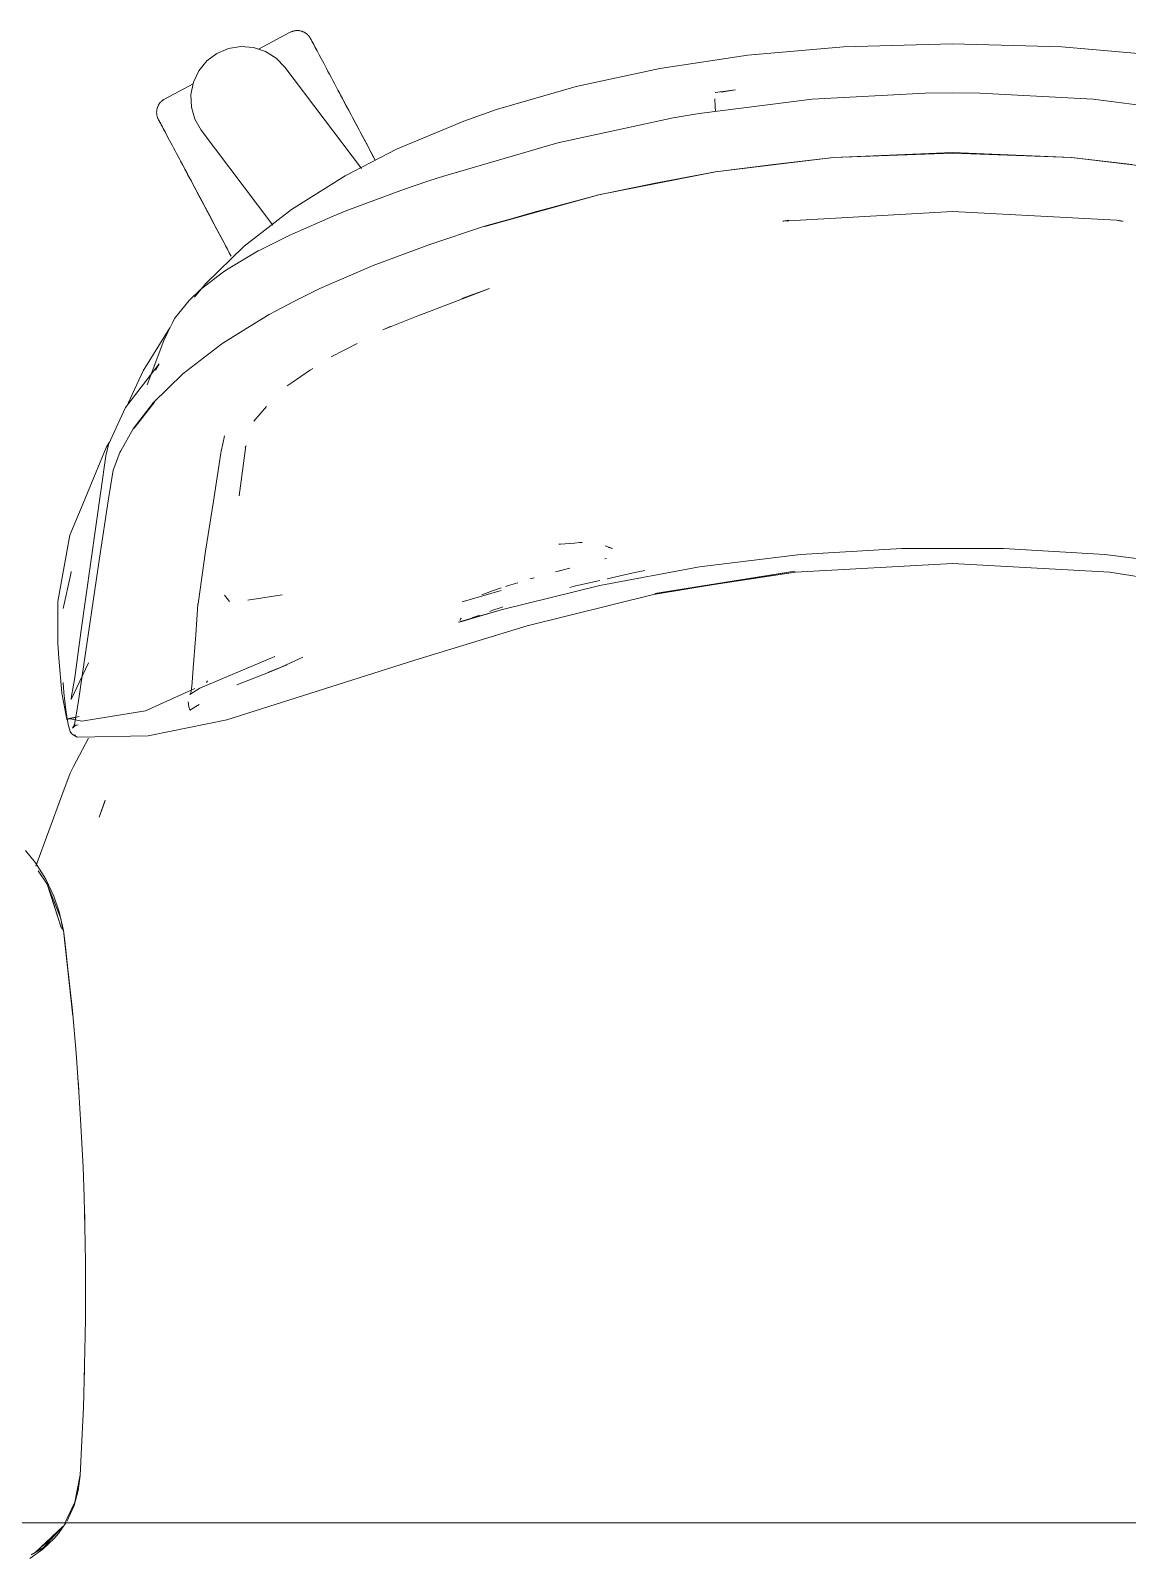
# Model space of a CAD drawing. Header units: millimetres. Extents: x 155927 to 317870, y -36033 to 97293.
# Drawn here: x 178072.1 to 178364.9, y 18497.7 to 18905.8 of the extents above; entities that cross this region are included whole.
import ezdxf

# ---------------------------------------------------------------- set-up
doc = ezdxf.new("R2010")
doc.units = ezdxf.units.MM
doc.header["$MEASUREMENT"] = 0
doc.layers.add('G-IMPT', color=8, linetype='CONTINUOUS', lineweight=9)
doc.layers.add('I-FURN', color=8, linetype='CONTINUOUS', lineweight=9)

msp = doc.modelspace()

# ---------------------------------------------------------------- linework, layer by layer
at = {"layer": 'G-IMPT'}
for p, q in [((178289.12, 18901.45), (178263.55, 18899.19)), ((178318.26, 18902.3), (178289.12, 18901.45)), ((178347.4, 18901.45), (178318.26, 18902.3)), ((178372.97, 18899.19), (178347.4, 18901.45)), ((178217.76, 18890.88), (178240.13, 18895.7)), ((178263.55, 18899.19), (178240.13, 18895.7)), ((178196.52, 18884.71), (178217.76, 18890.88)), ((178280.74, 18887.45), (178250.58, 18883.64)), ((178254.81, 18887.53), (178254.89, 18885.43)), ((178254.81, 18887.53), (178254.82, 18887.42)), ((178254.84, 18889.29), (178260.26, 18889.94)), ((178256.49, 18889.37), (178260.26, 18889.94)), ((178310.95, 18889.07), (178280.74, 18887.45)), ((178310.95, 18889.07), (178318.26, 18889.16)), ((178325.57, 18889.07), (178318.26, 18889.16)), ((178325.57, 18889.07), (178355.78, 18887.45)), ((178355.78, 18887.45), (178385.94, 18883.64)), ((178187.79, 18881.64), (178196.52, 18884.71)), ((178250.58, 18883.64), (178243.65, 18882.46)), ((178254.93, 18884.19), (178254.89, 18885.43)), ((178187.79, 18881.64), (178169.81, 18874.12)), ((178243.65, 18882.46), (178212.86, 18875.79)), ((178182.04, 18866.84), (178212.86, 18875.79)), ((178169.81, 18874.12), (178156.04, 18867.03)), ((178286.44, 18871.93), (178254.85, 18868.1)), ((178286.48, 18871.89), (178254.93, 18868.11)), ((178270.41, 18870.05), (178286.48, 18871.89)), ((178318.26, 18873.26), (178286.44, 18871.93)), ((178286.48, 18871.89), (178318.26, 18873.03)), ((178286.48, 18871.89), (178301.38, 18872.56)), ((178301.38, 18872.56), (178318.26, 18873.03)), ((178350.08, 18871.93), (178318.26, 18873.26)), ((178335.14, 18872.56), (178318.26, 18873.03)), ((178350.04, 18871.89), (178318.26, 18873.03)), ((178335.14, 18872.56), (178350.04, 18871.89)), ((178350.04, 18871.89), (178381.59, 18868.11)), ((178350.04, 18871.89), (178366.11, 18870.05)), ((178350.08, 18871.93), (178381.67, 18868.1)), ((178156.04, 18867.03), (178141.74, 18858.05)), ((178182.04, 18866.84), (178178.43, 18865.65)), ((178254.93, 18868.11), (178223.69, 18861.89)), ((178223.69, 18861.89), (178254.85, 18868.1)), ((178254.93, 18868.11), (178238.82, 18865.01)), ((178270.41, 18870.05), (178254.93, 18868.11)), ((178171.61, 18863.31), (178156.54, 18857.71)), ((178171.61, 18863.31), (178178.43, 18865.65)), ((178223.8, 18861.93), (178238.82, 18865.01)), ((178223.8, 18861.93), (178193.3, 18853.55)), ((178223.8, 18861.93), (178193.39, 18853.5)), ((178206.56, 18857.28), (178223.8, 18861.93)), ((178141.74, 18858.05), (178129.14, 18848.25)), ((178141.9, 18851.46), (178152.86, 18856.23)), ((178152.86, 18856.23), (178156.54, 18857.71)), ((178206.56, 18857.28), (178193.39, 18853.5)), ((178318.26, 18857.44), (178272.92, 18854.93)), ((178272.92, 18854.93), (178274.53, 18855.16)), ((178272.98, 18854.89), (178273.23, 18854.93)), ((178274.53, 18855.16), (178273.23, 18854.93)), ((178318.26, 18857.49), (178361.99, 18855.16)), ((178318.26, 18857.44), (178361.99, 18855.16)), ((178361.99, 18855.16), (178363.77, 18854.9)), ((178361.99, 18855.16), (178363.29, 18854.93)), ((178363.54, 18854.89), (178363.29, 18854.93)), ((178133.44, 18847.24), (178141.46, 18851.24)), ((178141.9, 18851.46), (178141.46, 18851.24)), ((178178.39, 18848.54), (178193.3, 18853.55)), ((178118.85, 18838.29), (178129.14, 18848.25)), ((178132.85, 18846.93), (178124.85, 18842.2)), ((178133.44, 18847.24), (178132.85, 18846.93)), ((178178.39, 18848.54), (178163.51, 18843.08)), ((178123.56, 18841.33), (178124.85, 18842.2)), ((178163.51, 18843.08), (178149.28, 18836.9)), ((178118.85, 18838.29), (178115.85, 18834.62)), ((178117.43, 18836.62), (178123.56, 18841.33)), ((178114.4, 18833.73), (178117.43, 18836.62)), ((178142.56, 18833.52), (178149.28, 18836.9)), ((178194.64, 18836.95), (178177.2, 18830.24)), ((178194.64, 18836.95), (178187.21, 18834.23)), ((178110.54, 18828.86), (178114.4, 18833.73)), ((178129.54, 18826.18), (178135.76, 18829.95)), ((178142.56, 18833.52), (178135.76, 18829.95)), ((178177.2, 18830.24), (178175.47, 18829.57)), ((178102.11, 18814.92), (178109.23, 18826.37)), ((178109.93, 18827.73), (178108.75, 18825.29)), ((178110.54, 18828.86), (178109.93, 18827.73)), ((178129.54, 18826.18), (178123.44, 18822.3)), ((178175.47, 18829.57), (178166.14, 18825.85)), ((178166.14, 18825.85), (178168.39, 18826.85)), ((178103.17, 18811.15), (178107.68, 18823.06)), ((178108.75, 18825.29), (178107.68, 18823.06)), ((178112.75, 18814.11), (178123.18, 18822.13)), ((178123.44, 18822.3), (178123.18, 18822.13)), ((178152.31, 18818.68), (178159.28, 18822.22)), ((178106.4, 18816.81), (178097.46, 18805.1)), ((178098.13, 18806.29), (178102.11, 18814.92)), ((178112.75, 18814.11), (178104.84, 18806.37)), ((178106.4, 18816.81), (178105.41, 18815.08)), ((178141.7, 18811.65), (178146.83, 18815.15)), ((178146.83, 18815.15), (178147.41, 18815.54)), ((178141.7, 18811.65), (178140.6, 18810.9)), ((178099.43, 18799.4), (178104.84, 18806.37)), ((178105.15, 18806.58), (178099.75, 18799.63)), ((178105.15, 18806.58), (178102.34, 18803.01)), ((178094.42, 18798.58), (178097.46, 18805.1)), ((178099.75, 18799.63), (178102.34, 18803.01)), ((178135.07, 18805.38), (178131.73, 18801.47)), ((178094.42, 18798.58), (178092.85, 18795.22)), ((178099.43, 18799.4), (178096.14, 18793.57)), ((178123.86, 18797.56), (178123.4, 18795.4)), ((178092.37, 18794.66), (178085.57, 18778.21)), ((178092.21, 18792.23), (178092.85, 18795.22)), ((178093.14, 18795.83), (178092.37, 18794.66)), ((178094.17, 18788.36), (178095.92, 18793.15)), ((178096.14, 18793.57), (178095.92, 18793.15)), ((178122.91, 18792.95), (178122.98, 18793.42)), ((178123.4, 18795.4), (178122.98, 18793.42)), ((178127.79, 18781.52), (178129.57, 18794.88)), ((178129.57, 18794.88), (178129.42, 18794.41)), ((178085.53, 18745.01), (178092.21, 18792.23)), ((178121.11, 18781.22), (178122.91, 18792.95)), ((178094.17, 18788.36), (178092.87, 18780.69)), ((178121.11, 18781.22), (178121.01, 18780.62)), ((178085.57, 18778.21), (178084.18, 18774.84)), ((178090.48, 18764.92), (178092.87, 18780.69)), ((178118.82, 18766.75), (178120.93, 18780.11)), ((178120.93, 18780.11), (178121.01, 18780.62)), ((178082.59, 18770.99), (178084.18, 18774.84)), ((178079.35, 18753.29), (178082.59, 18770.99)), ((178213.58, 18768.65), (178213.1, 18768.62)), ((178217.28, 18768.92), (178213.58, 18768.65)), ((178217.28, 18768.92), (178218.66, 18769.03)), ((178219.36, 18769.03), (178218.66, 18769.03)), ((178085.92, 18734.04), (178090.48, 18764.92)), ((178118.82, 18766.75), (178116.79, 18752.68)), ((178225.85, 18764.82), (178225.44, 18764.69)), ((178227.45, 18767.49), (178225.5, 18768.18)), ((178227.45, 18767.49), (178226.4, 18767.71)), ((178250.71, 18762.54), (178277.63, 18765.84)), ((178304.7, 18767.49), (178277.63, 18765.84)), ((178331.82, 18767.49), (178304.7, 18767.49)), ((178331.82, 18767.49), (178358.89, 18765.84)), ((178385.81, 18762.54), (178358.89, 18765.84)), ((178080.76, 18751.42), (178082.8, 18760.73)), ((178082.8, 18760.73), (178082.96, 18761.31)), ((178212.23, 18761.23), (178216.09, 18762.22)), ((178212.23, 18761.23), (178213.75, 18761.62)), ((178224.04, 18757.61), (178250.71, 18762.54)), ((178233.45, 18761.09), (178226.03, 18759.38)), ((178236.08, 18761.56), (178233.45, 18761.09)), ((178238.36, 18755.14), (178276.1, 18761.4)), ((178276.1, 18761.4), (178238.74, 18755.41)), ((178276.27, 18761.14), (178238.74, 18755.41)), ((178276.27, 18761.14), (178318.26, 18763.5)), ((178360.25, 18761.14), (178318.26, 18763.5)), ((178398.16, 18755.14), (178360.25, 18761.14)), ((178195.43, 18756.14), (178197.73, 18756.92)), ((178224.04, 18757.61), (178197.72, 18751.06)), ((178198.86, 18757.3), (178199.65, 18757.54)), ((178199.65, 18757.54), (178202.14, 18758.33)), ((178205.43, 18759.32), (178206.55, 18759.65)), ((178217.31, 18757.38), (178216.02, 18757.03)), ((178224.06, 18758.93), (178217.31, 18757.38)), ((178079.35, 18753.29), (178079.32, 18746.32)), ((178116.78, 18752.6), (178116.16, 18744.36)), ((178116.78, 18752.6), (178116.79, 18752.68)), ((178125.16, 18753.34), (178123.89, 18754.98)), ((178130.11, 18753.69), (178139.28, 18755.09)), ((178130.11, 18753.69), (178130.46, 18753.73)), ((178197.73, 18756.25), (178187.3, 18753.22)), ((178192.55, 18755.13), (178194.71, 18755.89)), ((178195.43, 18756.14), (178194.71, 18755.89)), ((178204.67, 18746.83), (178238.36, 18755.14)), ((178197.72, 18751.06), (178186.5, 18747.79)), ((178187.04, 18748.88), (178186.66, 18748.27)), ((178187.04, 18748.88), (178186.89, 18748.67)), ((178197.72, 18751.06), (178186.9, 18747.95)), ((178197.72, 18751.06), (178187.19, 18748)), ((178190.98, 18749.33), (178189.9, 18748.94)), ((178191.95, 18749.68), (178190.98, 18749.33)), ((178194.7, 18750.67), (178195.5, 18750.95)), ((178197.73, 18751.69), (178195.5, 18750.95)), ((178197.73, 18751.69), (178198.18, 18751.84)), ((178079.32, 18746.32), (178079.32, 18742.15)), ((178085.53, 18745.01), (178084.09, 18734.35)), ((178116.16, 18744.36), (178116.08, 18743.37)), ((178204.67, 18746.83), (178174.7, 18737.65)), ((178186.5, 18747.79), (178186.26, 18747.92)), ((178187.19, 18748), (178186.9, 18747.95)), ((178079.66, 18738.2), (178079.32, 18742.15)), ((178116.08, 18743.37), (178115.52, 18735.51)), ((178080.47, 18728.87), (178079.66, 18738.2)), ((178082.9, 18727.16), (178087.53, 18736.9)), ((178117.3, 18730.2), (178137.28, 18738.63)), ((178174.7, 18737.65), (178124.46, 18721.66)), ((178140.54, 18736.36), (178135.44, 18734.33)), ((178135.44, 18734.33), (178140.56, 18736.36)), ((178135.64, 18734.34), (178140.54, 18736.36)), ((178138.02, 18735.36), (178144.74, 18738.41)), ((178083.88, 18733.05), (178083.05, 18728.03)), ((178083.88, 18733.05), (178084.09, 18734.35)), ((178084.81, 18726.19), (178085.92, 18734.04)), ((178115.52, 18735.51), (178115.23, 18731.64)), ((178119.02, 18731.65), (178119.29, 18732.09)), ((178135.64, 18734.34), (178127.17, 18731.08)), ((178080.47, 18728.87), (178080.51, 18728.4)), ((178080.51, 18728.4), (178081.32, 18724.15)), ((178080.99, 18729.04), (178080.77, 18731.63)), ((178081.5, 18724.35), (178080.99, 18729.04)), ((178082.9, 18727.16), (178083.05, 18728.03)), ((178102.8, 18724.09), (178115.97, 18730.08)), ((178114.63, 18728.44), (178117.3, 18730.2)), ((178114.92, 18729.16), (178114.63, 18728.44)), ((178114.92, 18729.16), (178114.93, 18729.17)), ((178115.22, 18731.55), (178114.93, 18729.17)), ((178115.22, 18731.55), (178115.23, 18731.64)), ((178081.32, 18724.15), (178081.76, 18721.83)), ((178081.58, 18723.74), (178081.5, 18724.35)), ((178083.7, 18719.93), (178084.81, 18726.19)), ((178102.8, 18724.09), (178085.76, 18721.38)), ((178114.16, 18726.52), (178114.33, 18725.17)), ((178114.33, 18725.17), (178114.61, 18724.3)), ((178117.09, 18725.82), (178114.61, 18724.3)), ((178114.61, 18724.3), (178117.08, 18725.79)), ((178114.63, 18724.24), (178114.61, 18724.3)), ((178114.63, 18724.24), (178117.09, 18725.82)), ((178081.58, 18723.74), (178082.11, 18720.46)), ((178085.04, 18722.55), (178081.76, 18721.83)), ((178082.67, 18718.6), (178082.11, 18720.46)), ((178085.04, 18722.55), (178082.18, 18722.06)), ((178082.18, 18722.06), (178085.76, 18721.38)), ((178083.87, 18720.55), (178083.31, 18719.45)), ((178083.71, 18719.95), (178083.31, 18719.45)), ((178083.87, 18720.55), (178083.7, 18719.93)), ((178083.71, 18719.95), (178084.25, 18720.27)), ((178084.75, 18720.35), (178084.25, 18720.27)), ((178103.5, 18717.46), (178124.46, 18721.66)), ((178082.67, 18718.6), (178082.99, 18718.06)), ((178082.99, 18718.06), (178083.48, 18717.69)), ((178084.52, 18717.08), (178083.48, 18717.69)), ((178084.1, 18717.56), (178083.48, 18717.69)), ((178083.48, 18717.69), (178083.56, 18717.66)), ((178084.1, 18717.56), (178083.56, 18717.66)), ((178087.54, 18716.82), (178083.56, 18709.24)), ((178103.5, 18717.46), (178084.52, 18717.08)), ((178080.45, 18701.51), (178082.64, 18707.48)), ((178083.56, 18709.24), (178082.64, 18707.48)), ((178073.5, 18682.57), (178080.45, 18701.51)), ((178092.04, 18700.2), (178090.41, 18695.74)), ((178090.41, 18695.74), (178091.79, 18699.62)), ((178092.04, 18700.2), (178091.79, 18699.62)), ((178070.76, 18686.77), (178073.39, 18683.47)), ((178076.12, 18679.14), (178073.39, 18683.47)), ((178076.51, 18677.82), (178074.09, 18681.39)), ((178076.12, 18679.14), (178078.31, 18674.56)), ((178080.12, 18668.6), (178076.51, 18677.82)), ((178076.51, 18677.82), (178077.41, 18675.11)), ((178076.51, 18677.82), (178080.33, 18665.96)), ((178077.41, 18675.11), (178080.33, 18665.96)), ((178078.31, 18674.56), (178079.75, 18670.43)), ((178080.91, 18665.46), (178079.75, 18670.43)), ((178080.69, 18665.54), (178080.12, 18668.6)), ((178080.91, 18665.46), (178083.37, 18642.51)), ((178080.91, 18665.46), (178081.24, 18662.65)), ((178080.91, 18665.46), (178083.26, 18644.03)), ((178083.37, 18642.51), (178081.24, 18662.65)), ((178083.26, 18644.03), (178084.25, 18632.63)), ((178084.98, 18622.34), (178084.25, 18632.63)), ((178084.84, 18624.38), (178084.71, 18625.8)), ((178084.84, 18624.38), (178084.93, 18622.48)), ((178084.98, 18622.34), (178085.54, 18613.47)), ((178086.08, 18602.17), (178085.54, 18613.47)), ((178086.08, 18602.17), (178086.37, 18594.29)), ((178086.66, 18581.98), (178086.37, 18594.29)), ((178086.45, 18590.42), (178086.53, 18588.76)), ((178086.53, 18588.76), (178086.53, 18586.68)), ((178086.66, 18581.98), (178086.74, 18576.51)), ((178086.74, 18561.8), (178086.74, 18576.51)), ((178086.69, 18557.28), (178086.74, 18561.8)), ((178086.69, 18557.28), (178086.31, 18541.61)), ((178086.37, 18545.01), (178086.52, 18548.34)), ((178086.52, 18550.56), (178086.52, 18548.34)), ((178086.31, 18541.61), (178086.19, 18538.07)), ((178085.57, 18525.51), (178086.19, 18538.07)), ((178085.57, 18525.51), (178085.29, 18519.84)), ((178083.92, 18512.72), (178085.29, 18520.07)), ((178085.29, 18519.84), (178084.79, 18515.84)), ((178084.79, 18515.84), (178083.73, 18511.88)), ((178081.74, 18507.56), (178083.73, 18511.88)), ((178081.82, 18508.47), (178083.92, 18512.72)), ((178081.82, 18508.47), (178081.19, 18507.2)), ((178073.32, 18499.33), (178080.71, 18506.23)), ((178074.95, 18500.74), (178078.48, 18503.82)), ((178075.41, 18500.52), (178080.71, 18506.23)), ((178078.4, 18503.02), (178079.54, 18504.34)), ((178080.71, 18506.23), (178078.48, 18503.82)), ((178081.49, 18507.2), (178079.54, 18504.34)), ((178075.36, 18500.15), (178071.9, 18497.7)), ((178072.26, 18498.64), (178075.41, 18500.52)), ((178073.32, 18499.33), (178074.79, 18500.61)), ((178078.4, 18503.02), (178075.36, 18500.15))]:
    msp.add_line(p, q, dxfattribs=at)
at = {"layer": 'I-FURN'}
for p, q in [((178141.38, 18905.34), (178132.97, 18900.86)), ((178141.38, 18905.34), (178141.52, 18905.41)), ((178141.52, 18905.41), (178141.67, 18905.48)), ((178141.67, 18905.48), (178141.82, 18905.54)), ((178141.82, 18905.54), (178141.97, 18905.59)), ((178141.97, 18905.59), (178142.12, 18905.64)), ((178142.12, 18905.64), (178142.28, 18905.68)), ((178142.28, 18905.68), (178142.44, 18905.72)), ((178142.44, 18905.72), (178142.59, 18905.75)), ((178142.59, 18905.75), (178142.75, 18905.77)), ((178142.75, 18905.77), (178142.91, 18905.79)), ((178142.91, 18905.79), (178143.07, 18905.8)), ((178143.07, 18905.8), (178143.24, 18905.81)), ((178143.24, 18905.81), (178143.4, 18905.81)), ((178143.4, 18905.81), (178143.56, 18905.8)), ((178143.56, 18905.8), (178143.72, 18905.78)), ((178143.72, 18905.78), (178143.88, 18905.76)), ((178143.88, 18905.76), (178144.04, 18905.73)), ((178144.04, 18905.73), (178144.19, 18905.7)), ((178144.19, 18905.7), (178144.35, 18905.66)), ((178144.35, 18905.66), (178144.51, 18905.61)), ((178144.51, 18905.61), (178144.66, 18905.56)), ((178144.66, 18905.56), (178144.81, 18905.5)), ((178144.81, 18905.5), (178144.96, 18905.44)), ((178144.96, 18905.44), (178145.1, 18905.37)), ((178145.1, 18905.37), (178145.24, 18905.29)), ((178145.24, 18905.29), (178145.38, 18905.21)), ((178145.38, 18905.21), (178145.52, 18905.12)), ((178145.52, 18905.12), (178145.65, 18905.03)), ((178145.65, 18905.03), (178145.78, 18904.93)), ((178145.78, 18904.93), (178145.9, 18904.83)), ((178145.9, 18904.83), (178146.02, 18904.72)), ((178146.02, 18904.72), (178146.14, 18904.61)), ((178146.14, 18904.61), (178146.25, 18904.49)), ((178146.25, 18904.49), (178146.35, 18904.37)), ((178146.35, 18904.37), (178146.46, 18904.25)), ((178146.46, 18904.25), (178146.55, 18904.12)), ((178146.55, 18904.12), (178146.64, 18903.98)), ((178146.64, 18903.98), (178146.73, 18903.85)), ((178146.73, 18903.85), (178146.81, 18903.71)), ((178146.81, 18903.71), (178146.83, 18903.67)), ((178146.83, 18903.67), (178146.84, 18903.65)), ((178146.83, 18903.66), (178146.83, 18903.67)), ((178146.85, 18903.62), (178146.83, 18903.66)), ((178146.84, 18903.65), (178146.87, 18903.59)), ((178146.9, 18903.54), (178146.85, 18903.62)), ((178146.87, 18903.59), (178146.93, 18903.49)), ((178146.96, 18903.42), (178146.9, 18903.54)), ((178146.93, 18903.49), (178147, 18903.35)), ((178147.05, 18903.26), (178146.96, 18903.42)), ((178147, 18903.35), (178147.1, 18903.17)), ((178119.13, 18897.68), (178121.82, 18899.71)), ((178121.82, 18899.71), (178124.92, 18901.04)), ((178124.92, 18901.04), (178128.25, 18901.58)), ((178128.25, 18901.58), (178131.62, 18901.31)), ((178131.62, 18901.31), (178134.82, 18900.25)), ((178134.82, 18900.25), (178137.67, 18898.45)), ((178147.16, 18903.05), (178147.05, 18903.26)), ((178147.1, 18903.17), (178147.21, 18902.95)), ((178147.28, 18902.81), (178147.16, 18903.05)), ((178147.21, 18902.95), (178147.35, 18902.69)), ((178147.43, 18902.54), (178147.28, 18902.81)), ((178147.35, 18902.69), (178147.51, 18902.39)), ((178147.6, 18902.22), (178147.43, 18902.54)), ((178147.51, 18902.39), (178147.69, 18902.06)), ((178147.79, 18901.86), (178147.6, 18902.22)), ((178147.69, 18902.06), (178147.88, 18901.69)), ((178148, 18901.47), (178147.79, 18901.86)), ((178147.88, 18901.69), (178148.1, 18901.28)), ((178148.23, 18901.04), (178148, 18901.47)), ((178148.1, 18901.28), (178148.34, 18900.83)), ((178148.48, 18900.57), (178148.23, 18901.04)), ((178148.34, 18900.83), (178148.6, 18900.35)), ((178148.74, 18900.07), (178148.48, 18900.57)), ((178148.6, 18900.35), (178148.87, 18899.83)), ((178149.03, 18899.54), (178148.74, 18900.07)), ((178148.87, 18899.83), (178149.16, 18899.28)), ((178149.33, 18898.97), (178149.03, 18899.54)), ((178149.16, 18899.28), (178149.47, 18898.69)), ((178117, 18895.06), (178119.13, 18897.68)), ((178137.67, 18898.45), (178140.01, 18896.02)), ((178140.01, 18896.02), (178160.41, 18868.96)), ((178149.65, 18898.37), (178149.33, 18898.97)), ((178149.99, 18897.73), (178149.65, 18898.37)), ((178150.34, 18897.07), (178149.99, 18897.73)), ((178150.71, 18896.37), (178150.34, 18897.07)), ((178151.09, 18895.65), (178150.71, 18896.37)), ((178151.49, 18894.9), (178151.09, 18895.65)), ((178115.46, 18891.56), (178107.88, 18887.52)), ((178114.89, 18888.71), (178115.56, 18892.01)), ((178115.56, 18892.01), (178117, 18895.06)), ((178151.9, 18894.13), (178151.49, 18894.9)), ((178152.33, 18893.33), (178151.9, 18894.13)), ((178152.77, 18892.5), (178152.33, 18893.33)), ((178153.22, 18891.65), (178152.77, 18892.5)), ((178153.68, 18890.79), (178153.22, 18891.65)), ((178107.06, 18886.94), (178107.18, 18887.05)), ((178107.18, 18887.05), (178107.3, 18887.15)), ((178107.3, 18887.15), (178107.43, 18887.25)), ((178107.43, 18887.25), (178107.57, 18887.34)), ((178107.57, 18887.34), (178107.7, 18887.42)), ((178107.7, 18887.42), (178107.84, 18887.5)), ((178107.84, 18887.5), (178107.88, 18887.52)), ((178115.03, 18885.34), (178114.89, 18888.71)), ((178154.15, 18889.9), (178153.68, 18890.79)), ((178154.63, 18888.99), (178154.15, 18889.9)), ((178154.37, 18889.48), (178154.86, 18888.57)), ((178155.12, 18888.07), (178154.63, 18888.99)), ((178154.86, 18888.57), (178155.35, 18887.64)), ((178155.62, 18887.13), (178155.12, 18888.07)), ((178155.35, 18887.64), (178155.85, 18886.7)), ((178156.13, 18886.18), (178155.62, 18887.13)), ((178105.74, 18884.09), (178105.75, 18884.25)), ((178105.74, 18883.93), (178105.74, 18884.09)), ((178105.75, 18883.77), (178105.74, 18883.93)), ((178105.75, 18884.25), (178105.77, 18884.41)), ((178105.76, 18883.61), (178105.75, 18883.77)), ((178105.78, 18883.45), (178105.76, 18883.61)), ((178105.77, 18884.41), (178105.79, 18884.57)), ((178105.8, 18883.29), (178105.78, 18883.45)), ((178105.79, 18884.57), (178105.82, 18884.73)), ((178105.83, 18883.13), (178105.8, 18883.29)), ((178105.82, 18884.73), (178105.85, 18884.89)), ((178105.87, 18882.97), (178105.83, 18883.13)), ((178105.85, 18884.89), (178105.89, 18885.05)), ((178105.91, 18882.82), (178105.87, 18882.97)), ((178105.89, 18885.05), (178105.94, 18885.2)), ((178105.94, 18885.2), (178105.99, 18885.35)), ((178105.99, 18885.35), (178106.05, 18885.5)), ((178106.05, 18885.5), (178106.11, 18885.65)), ((178106.11, 18885.65), (178106.18, 18885.8)), ((178106.18, 18885.8), (178106.26, 18885.94)), ((178106.26, 18885.94), (178106.34, 18886.08)), ((178106.34, 18886.08), (178106.43, 18886.21)), ((178106.43, 18886.21), (178106.52, 18886.34)), ((178106.52, 18886.34), (178106.62, 18886.47)), ((178106.62, 18886.47), (178106.72, 18886.6)), ((178106.72, 18886.6), (178106.83, 18886.72)), ((178106.83, 18886.72), (178106.94, 18886.83)), ((178106.94, 18886.83), (178107.06, 18886.94)), ((178115.97, 18882.1), (178115.03, 18885.34)), ((178155.85, 18886.7), (178156.36, 18885.74)), ((178156.64, 18885.22), (178156.13, 18886.18)), ((178156.36, 18885.74), (178156.88, 18884.77)), ((178157.16, 18884.24), (178156.64, 18885.22)), ((178156.88, 18884.77), (178157.4, 18883.79)), ((178157.68, 18883.26), (178157.16, 18884.24)), ((178157.4, 18883.79), (178157.92, 18882.8)), ((178158.21, 18882.27), (178157.68, 18883.26)), ((178105.96, 18882.67), (178105.91, 18882.82)), ((178106.01, 18882.51), (178105.96, 18882.67)), ((178106.07, 18882.36), (178106.01, 18882.51)), ((178106.14, 18882.22), (178106.07, 18882.36)), ((178106.21, 18882.07), (178106.14, 18882.22)), ((178106.22, 18882.07), (178106.21, 18882.07)), ((178106.21, 18882.07), (178106.22, 18882.05)), ((178106.24, 18882.03), (178106.22, 18882.07)), ((178106.22, 18882.05), (178106.26, 18881.99)), ((178106.28, 18881.94), (178106.24, 18882.03)), ((178106.26, 18881.99), (178106.31, 18881.89)), ((178106.35, 18881.82), (178106.28, 18881.94)), ((178106.31, 18881.89), (178106.38, 18881.75)), ((178106.43, 18881.66), (178106.35, 18881.82)), ((178106.38, 18881.75), (178106.48, 18881.57)), ((178106.54, 18881.46), (178106.43, 18881.66)), ((178106.48, 18881.57), (178106.6, 18881.35)), ((178106.67, 18881.22), (178106.54, 18881.46)), ((178106.6, 18881.35), (178106.73, 18881.09)), ((178106.82, 18880.94), (178106.67, 18881.22)), ((178106.73, 18881.09), (178106.89, 18880.8)), ((178106.99, 18880.62), (178106.82, 18880.94)), ((178106.89, 18880.8), (178107.07, 18880.46)), ((178107.18, 18880.27), (178106.99, 18880.62)), ((178107.07, 18880.46), (178107.27, 18880.09)), ((178107.38, 18879.87), (178107.18, 18880.27)), ((178107.27, 18880.09), (178107.49, 18879.68)), ((178107.61, 18879.44), (178107.38, 18879.87)), ((178107.49, 18879.68), (178107.72, 18879.23)), ((178107.86, 18878.98), (178107.61, 18879.44)), ((178107.72, 18879.23), (178107.98, 18878.75)), ((178108.13, 18878.48), (178107.86, 18878.98)), ((178117.66, 18879.18), (178115.97, 18882.1)), ((178136.74, 18853.86), (178117.66, 18879.18)), ((178157.92, 18882.8), (178158.45, 18881.81)), ((178158.74, 18881.27), (178158.21, 18882.27)), ((178158.45, 18881.81), (178158.98, 18880.81)), ((178159.27, 18880.27), (178158.74, 18881.27)), ((178158.98, 18880.81), (178159.52, 18879.81)), ((178159.8, 18879.27), (178159.27, 18880.27)), ((178159.52, 18879.81), (178160.05, 18878.8)), ((178160.34, 18878.26), (178159.8, 18879.27)), ((178107.98, 18878.75), (178108.26, 18878.23)), ((178108.41, 18877.94), (178108.13, 18878.48)), ((178108.26, 18878.23), (178108.55, 18877.68)), ((178108.71, 18877.37), (178108.41, 18877.94)), ((178108.55, 18877.68), (178108.86, 18877.1)), ((178108.86, 18877.1), (178109.19, 18876.48)), ((178109.19, 18876.48), (178109.53, 18875.84)), ((178109.53, 18875.84), (178109.89, 18875.16)), ((178109.89, 18875.16), (178110.27, 18874.45)), ((178160.05, 18878.8), (178160.59, 18877.8)), ((178160.87, 18877.26), (178160.34, 18878.26)), ((178160.59, 18877.8), (178161.12, 18876.79)), ((178161.41, 18876.25), (178160.87, 18877.26)), ((178161.12, 18876.79), (178161.65, 18875.79)), ((178161.94, 18875.25), (178161.41, 18876.25)), ((178161.65, 18875.79), (178162.18, 18874.8)), ((178162.47, 18874.26), (178161.94, 18875.25)), ((178162.18, 18874.8), (178162.71, 18873.8)), ((178110.27, 18874.45), (178110.66, 18873.71)), ((178110.66, 18873.71), (178111.06, 18872.95)), ((178111.06, 18872.95), (178111.48, 18872.17)), ((178111.48, 18872.17), (178111.91, 18871.35)), ((178111.91, 18871.35), (178112.36, 18870.52)), ((178112.6, 18870.06), (178112.15, 18870.91)), ((178162.99, 18873.27), (178162.47, 18874.26)), ((178162.71, 18873.8), (178163.23, 18872.82)), ((178163.51, 18872.29), (178162.99, 18873.27)), ((178163.23, 18872.82), (178163.75, 18871.85)), ((178164.03, 18871.33), (178163.51, 18872.29)), ((178163.75, 18871.85), (178164.13, 18871.14)), ((178164.13, 18871.14), (178164.03, 18871.33)), ((178112.36, 18870.52), (178112.81, 18869.66)), ((178113.06, 18869.19), (178112.6, 18870.06)), ((178112.81, 18869.66), (178113.28, 18868.78)), ((178113.54, 18868.3), (178113.06, 18869.19)), ((178113.28, 18868.78), (178113.76, 18867.89)), ((178114.02, 18867.4), (178113.54, 18868.3)), ((178113.76, 18867.89), (178114.24, 18866.97)), ((178114.51, 18866.48), (178114.02, 18867.4)), ((178114.24, 18866.97), (178114.74, 18866.05)), ((178115.01, 18865.54), (178114.51, 18866.48)), ((178114.74, 18866.05), (178115.24, 18865.1)), ((178115.51, 18864.59), (178115.01, 18865.54)), ((178115.24, 18865.1), (178115.75, 18864.14)), ((178116.02, 18863.62), (178115.51, 18864.59)), ((178115.75, 18864.14), (178116.26, 18863.18)), ((178116.54, 18862.65), (178116.02, 18863.62)), ((178116.26, 18863.18), (178116.78, 18862.2)), ((178117.07, 18861.66), (178116.54, 18862.65)), ((178116.78, 18862.2), (178117.31, 18861.21)), ((178117.59, 18860.67), (178117.07, 18861.66)), ((178117.31, 18861.21), (178117.84, 18860.22)), ((178118.12, 18859.68), (178117.59, 18860.67)), ((178117.84, 18860.22), (178118.37, 18859.22)), ((178118.66, 18858.67), (178118.12, 18859.68)), ((178118.37, 18859.22), (178118.9, 18858.21)), ((178119.19, 18857.67), (178118.66, 18858.67)), ((178118.9, 18858.21), (178119.44, 18857.21)), ((178119.72, 18856.67), (178119.19, 18857.67)), ((178119.44, 18857.21), (178119.97, 18856.2)), ((178120.26, 18855.66), (178119.72, 18856.67)), ((178119.97, 18856.2), (178120.5, 18855.2)), ((178120.79, 18854.66), (178120.26, 18855.66)), ((178120.5, 18855.2), (178121.04, 18854.2)), ((178121.32, 18853.66), (178120.79, 18854.66)), ((178121.04, 18854.2), (178121.57, 18853.2)), ((178121.85, 18852.66), (178121.32, 18853.66)), ((178121.57, 18853.2), (178122.09, 18852.21)), ((178122.38, 18851.68), (178121.85, 18852.66)), ((178122.09, 18852.21), (178122.62, 18851.23)), ((178122.9, 18850.7), (178122.38, 18851.68)), ((178122.62, 18851.23), (178123.13, 18850.25)), ((178123.41, 18849.73), (178122.9, 18850.7)), ((178123.13, 18850.25), (178123.65, 18849.29)), ((178123.92, 18848.77), (178123.41, 18849.73)), ((178123.65, 18849.29), (178124.15, 18848.34)), ((178124.42, 18847.83), (178123.92, 18848.77)), ((178124.15, 18848.34), (178124.65, 18847.4)), ((178124.92, 18846.9), (178124.42, 18847.83)), ((178124.65, 18847.4), (178125.14, 18846.48)), ((178125.4, 18845.98), (178124.92, 18846.9)), ((178125.14, 18846.48), (178125.62, 18845.57)), ((178960.49, 18507.2), (177560.49, 18507.2)), ((177560.49, 18507.2), (178960.49, 18507.2))]:
    msp.add_line(p, q, dxfattribs=at)

doc.saveas('drawing.dxf')
